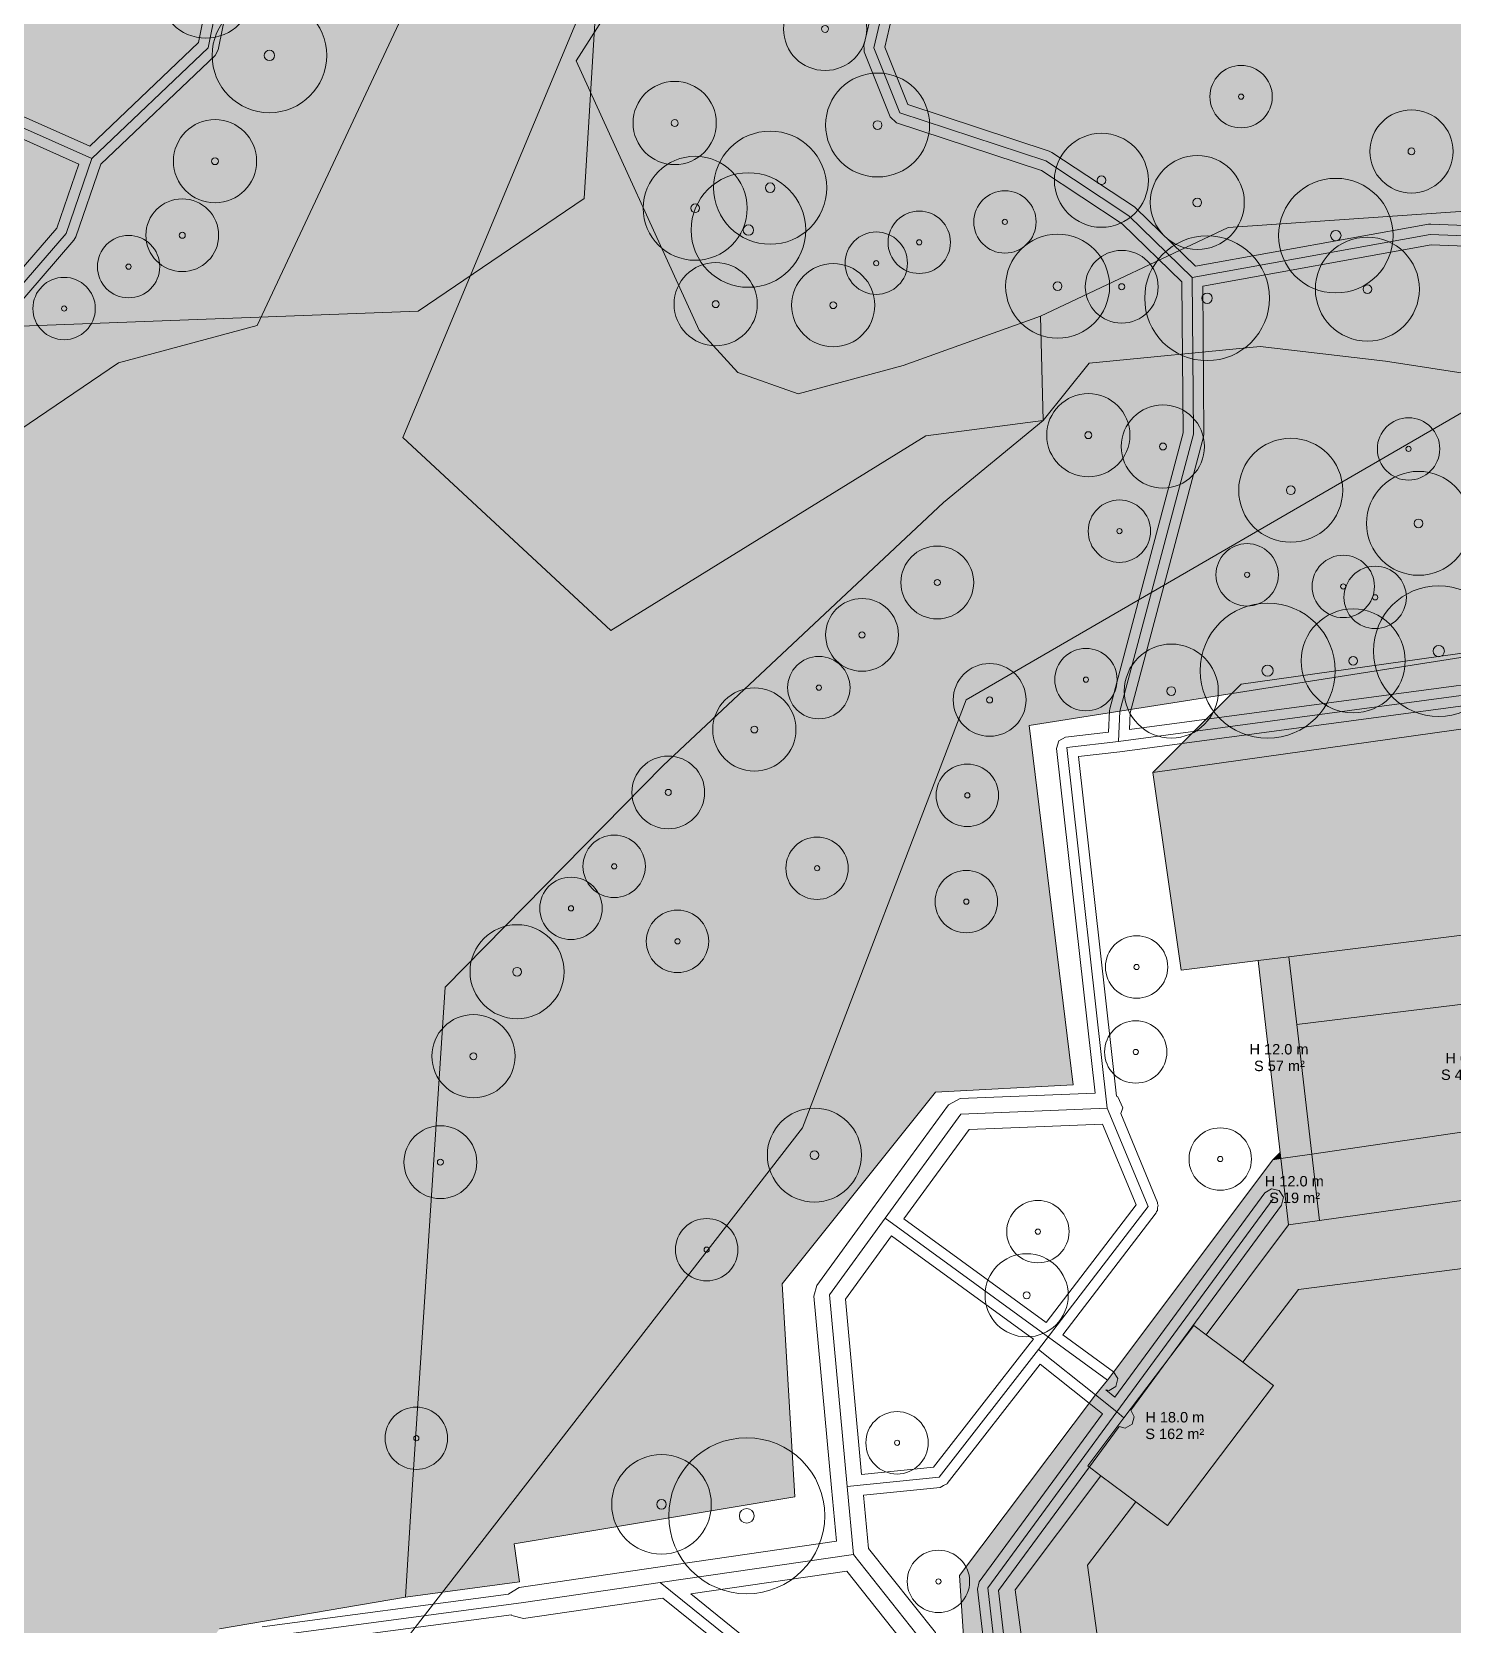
# Model space of a CAD drawing. Header units: metres. Extents: x -6 to 981, y -3 to 1020.
# Drawn here: x 186.7 to 323.4, y 622.7 to 775.9 of the extents above; entities that cross this region are included whole.
import ezdxf

# ---------------------------------------------------------------- set-up
doc = ezdxf.new("R2010")
doc.units = ezdxf.units.M
doc.header["$MEASUREMENT"] = 0
for name, color, linetype, lineweight, true_color in [('TPX_BUILDING_AREAS_TEXT', 7, 'CONTINUOUS', 0, 0x000000), ('TPX_BUILDING_HEIGHTS_TEXT', 7, 'CONTINUOUS', 0, 0x000000), ('TPX_BUILDINGS', 7, 'CONTINUOUS', 0, 0x000000), ('TPX_BUILDINGS_HATCH', 7, 'CONTINUOUS', 0, 0xf0f0f0), ('TPX_BUILDINGS_SHADOWS_HATCH', 7, 'CONTINUOUS', 0, 0x000000), ('TPX_BUILDINGS_SHADOWS_OUTLINES', 7, 'CONTINUOUS', 0, 0x000000), ('TPX_CONTOUR_LINES_5M', 7, 'CONTINUOUS', 0, 0x969696), ('TPX_ROADS_AXES', 7, 'CONTINUOUS', 0, 0x323232), ('TPX_ROADS_CONTOURS', 7, 'CONTINUOUS', 0, 0x646464), ('TPX_VEGETATION_GREEN_SPACES', 7, 'CONTINUOUS', 0, 0x58ba48), ('TPX_VEGETATION_GREEN_SPACES_HATCH', 7, 'CONTINUOUS', 0, 0x58ba48), ('TPX_VEGETATION_TREES_INDIVIDUAL', 7, 'CONTINUOUS', 0, 0x136734), ('TPX_WATERWAYS', 7, 'CONTINUOUS', 0, 0x7aafdf), ('TPX_WATERWAYS_HATCH', 7, 'CONTINUOUS', 0, 0x7aafdf)]:
    doc.layers.add(name, color=color, linetype=linetype, lineweight=lineweight, true_color=true_color)
doc.styles.add('TPX_TEXTE', font='arial.ttf')

# ---------------------------------------------------------------- blocks, each defined once
blk = doc.blocks.new('TREETR007_CR075')
at = {"layer": 'TPX_VEGETATION_TREES_INDIVIDUAL'}
for radius in [7.5, 0.708]:
    blk.add_circle((0, 0, 0.04), radius, dxfattribs=at)
blk = doc.blocks.new('TREETR005_CR063')
at = {"layer": 'TPX_VEGETATION_TREES_INDIVIDUAL'}
for radius in [6.28, 0.542]:
    blk.add_circle((0, 0, 0.04), radius, dxfattribs=at)
blk = doc.blocks.new('TREETR003_CR040')
at = {"layer": 'TPX_VEGETATION_TREES_INDIVIDUAL'}
for radius in [4, 0.333]:
    blk.add_circle((0, 0, 0.04), radius, dxfattribs=at)
blk = doc.blocks.new('TREETR003_CR030')
at = {"layer": 'TPX_VEGETATION_TREES_INDIVIDUAL'}
for radius in [3, 0.25]:
    blk.add_circle((0, 0, 0.04), radius, dxfattribs=at)
blk = doc.blocks.new('TREETR003_CR035')
at = {"layer": 'TPX_VEGETATION_TREES_INDIVIDUAL'}
for radius in [3.5, 0.292]:
    blk.add_circle((0, 0, 0.04), radius, dxfattribs=at)
blk = doc.blocks.new('TREETR005_CR065')
at = {"layer": 'TPX_VEGETATION_TREES_INDIVIDUAL'}
for radius in [6.5, 0.542]:
    blk.add_circle((0, 0, 0.04), radius, dxfattribs=at)
blk = doc.blocks.new('TREETR005_CR060')
at = {"layer": 'TPX_VEGETATION_TREES_INDIVIDUAL'}
for radius in [6, 0.5]:
    blk.add_circle((0, 0, 0.04), radius, dxfattribs=at)
blk = doc.blocks.new('TREETR005_CR054')
at = {"layer": 'TPX_VEGETATION_TREES_INDIVIDUAL'}
for radius in [5.44, 0.458]:
    blk.add_circle((0, 0, 0.04), radius, dxfattribs=at)
blk = doc.blocks.new('TREETR005_CR055')
at = {"layer": 'TPX_VEGETATION_TREES_INDIVIDUAL'}
for radius in [5.51, 0.5]:
    blk.add_circle((0, 0, 0.04), radius, dxfattribs=at)
blk = doc.blocks.new('TREETR004_CR050')
at = {"layer": 'TPX_VEGETATION_TREES_INDIVIDUAL'}
for radius in [5, 0.417]:
    blk.add_circle((0, 0, 0.04), radius, dxfattribs=at)
blk = doc.blocks.new('TREETR005_CR048')
at = {"layer": 'TPX_VEGETATION_TREES_INDIVIDUAL'}
for radius in [4.79, 0.458]:
    blk.add_circle((0, 0, 0.04), radius, dxfattribs=at)
blk = doc.blocks.new('TREETR004_CR045')
at = {"layer": 'TPX_VEGETATION_TREES_INDIVIDUAL'}
for radius in [4.52, 0.417]:
    blk.add_circle((0, 0, 0.04), radius, dxfattribs=at)

msp = doc.modelspace()

# ---------------------------------------------------------------- hatches: boundary and pattern name
at = {"layer": 'TPX_BUILDINGS_HATCH'}
for points in [[(355.1, 713.19), (294.5, 704.67), (297.24, 685.67), (304.63, 686.59), (307.59, 686.96), (350.62, 692.32), (372.89, 675.17), (379.7, 669.94), (389.66, 662.26), (391.09, 653.58), (391.93, 648.44), (392.58, 644.48), (395.82, 644.94), (411.86, 647.2), (408.03, 673.57), (355.1, 713.19)], [(350.62, 692.32), (307.59, 686.96), (308.34, 680.43), (346.58, 685.11), (348.94, 685.4), (364.3, 674.74), (369.6, 670.57), (372.89, 675.17), (350.62, 692.32)], [(307.59, 686.96), (304.63, 686.59), (306.82, 667.55), (309.78, 667.97), (308.34, 680.43), (307.59, 686.96)], [(346.58, 685.11), (308.34, 680.43), (309.78, 667.97), (341.41, 672.61), (340.5, 680.48), (347.33, 681.3), (346.58, 685.11)], [(289, 644.81), (275.92, 627.45), (277.11, 609.39), (277.7, 600.34), (278.25, 592.02), (278.62, 586.37), (299.86, 570.88), (302.73, 568.82), (317.96, 556.88), (330.99, 558.6), (338.3, 559.63), (346.46, 560.59), (358.09, 562.4), (366.93, 573.16), (374.63, 583.19), (383.76, 595.12), (389.47, 602.57), (387.66, 614.7), (386.51, 622.45), (385.31, 630.49), (383.37, 643.55), (374.37, 650.68), (372.81, 649.09), (369.92, 651.51), (357.7, 660.95), (355.03, 663.07), (356.62, 664.76), (345.88, 673.27), (341.41, 672.61), (309.78, 667.97), (306.82, 667.55), (306.04, 667.42), (290.14, 646.23), (289, 644.81)], [(309.78, 667.97), (306.82, 667.55), (307.54, 661.18), (310.54, 661.6), (309.78, 667.97)], [(289.49, 637.05), (281.28, 626.07), (286.08, 589.99), (296.88, 582.21), (296.07, 581.19), (309.53, 570.92), (310.63, 572.31), (321.15, 564.74), (337.07, 566.81), (356.07, 569.3), (364.37, 580.35), (365.57, 579.45), (370.66, 586.2), (375.76, 592.93), (374.55, 593.85), (382.32, 604.19), (377.76, 640.04), (372.48, 644.02), (367.2, 648.03), (369.92, 651.51), (357.7, 660.95), (354.87, 657.32), (343.13, 666.18), (310.54, 661.6), (307.54, 661.18), (299.62, 650.59), (298.43, 651.48), (291.73, 642.62), (288.24, 638.01), (289.49, 637.05)], [(292.87, 634.54), (288.21, 628.45), (293.44, 590.54), (299.81, 586.06), (301.93, 588.79), (315.38, 578.53), (313.68, 576.31), (320.1, 571.8), (356.72, 577.02), (361.05, 582.84), (357.88, 585.21), (368.08, 598.69), (371.12, 596.41), (375.55, 602.37), (370.3, 639.11), (364.12, 644.08), (362.62, 642.15), (350.4, 651.58), (352.1, 653.76), (344.83, 659.6), (308.51, 654.96), (303.14, 647.95), (306.12, 645.73), (295.92, 632.25), (292.87, 634.54)], [(291.73, 642.62), (288.24, 638.01), (289.49, 637.05), (292.87, 634.54), (295.92, 632.25), (306.12, 645.73), (303.14, 647.95), (299.62, 650.59), (298.43, 651.48), (291.73, 642.62)]]:
    msp.add_hatch(color=256, dxfattribs=at).paths.add_polyline_path(points)
at = {"layer": 'TPX_BUILDINGS_SHADOWS_HATCH'}
for points in [[(302.98, 713.16), (294.5, 704.67), (355.1, 713.19), (408.03, 673.57), (411.86, 647.2), (420.35, 655.68), (416.51, 682.06), (363.58, 721.68), (302.98, 713.16)], [(306.75, 668.13), (306.04, 667.42), (306.82, 667.55), (306.75, 668.13)]]:
    msp.add_hatch(color=256, dxfattribs=at).paths.add_polyline_path(points)
at = {"layer": 'TPX_VEGETATION_GREEN_SPACES_HATCH'}
for points in [[(167.72, 746.99), (167.16, 739.64), (168.21, 734.17), (168.81, 728.94), (171.29, 727.13), (174.62, 726.94), (177.43, 729.51), (179.98, 733.66), (183.85, 736.48), (195.06, 744.07), (208.38, 747.68), (225.65, 784.54), (238.07, 802.01), (249.1, 800.88), (249.5, 789.51), (239.07, 773.13), (250.89, 747.21), (254.61, 743.15), (260.4, 741.11), (270.5, 743.83), (283.69, 748.56), (301.75, 757.08), (427.7, 765.77), (420.49, 835.99), (421, 847.48), (422.29, 857.44), (425.07, 866.3), (429.82, 873.87), (520.03, 993.87), (526.37, 997.94), (505.15, 1013.19), (348.99, 1013.19), (350.39, 1009.79), (343.13, 1002.2), (349.46, 994.22), (354.25, 984.46), (345.24, 982), (343.41, 978.95), (344.65, 973.82), (352.02, 965.84), (361.65, 952.71), (354.22, 954.31), (342.66, 953.66), (337.54, 956.01), (342.24, 963.37), (334.06, 967.03), (321.19, 963.32), (322.66, 956.41), (327.67, 944.09), (323.78, 938.77), (330.66, 934.1), (335.39, 917.71), (339.59, 900.81), (326.93, 893), (331.14, 903.96), (326.59, 911.15), (318.65, 913.52), (311.51, 918.44), (305.28, 912.12), (304.69, 902.93), (288.57, 856.15), (263.99, 828.35), (256.29, 819.64), (253.79, 845.26), (284.66, 902.86), (299.87, 909.88), (302.28, 919.56), (294.15, 929.34), (303.41, 930.28), (309.91, 939.66), (305.89, 948.39), (299.22, 948.2), (287.45, 953.42), (290.84, 958.25), (289.17, 971.55), (296.42, 977.61), (301.62, 985.22), (304.04, 996.18), (312.11, 1008.12), (315.43, 1013.19), (277.48, 1013.19), (236.71, 911.06), (198.28, 816.25), (189.64, 795.89), (188.29, 790.25), (181.77, 774.13), (174.34, 759.45), (173.61, 758.07), (167.72, 746.99)], [(223.26, 635.21), (222.65, 625.38), (233.6, 626.85), (233.08, 630.48), (260.07, 635), (258.85, 655.49), (273.62, 673.94), (286.84, 674.64), (282.61, 709.19), (291.34, 710.56), (353.85, 720.41), (413.39, 679.57), (414.03, 671.59), (443.04, 657.01), (431.81, 731.19), (429.13, 732.23), (426.57, 755.63), (428.51, 755.57), (427.7, 765.77), (301.75, 757.08), (283.69, 748.56), (283.97, 738.52), (274.36, 730.64), (247.41, 705.35), (226.46, 684.03), (223.26, 635.21)]]:
    msp.add_hatch(color=256, dxfattribs=at).paths.add_polyline_path(points)
at = {"layer": 'TPX_WATERWAYS_HATCH'}
h = msp.add_hatch(color=256, dxfattribs=at)
h.paths.add_polyline_path([(59.31, 507.53), (58.96, 501.57), (59.11, 498.1), (72.74, 492.22), (76.02, 499.84), (80.23, 503.28), (85.22, 504.89), (90.57, 503.01), (93.86, 499.68), (95.81, 494.36), (97.16, 489.02), (100.33, 485.33), (109.94, 476.46), (119.72, 469.42), (130.45, 461.18), (141.98, 457.19), (150.23, 457.3), (158.9, 461.73), (175.82, 469.15), (203.63, 477.84), (229.07, 480.66), (242.54, 492.28), (244.71, 503.76), (243.7, 531.44), (239.23, 541.86), (234.33, 552.05), (215.28, 550.45), (196.15, 563.51), (191.13, 604.44), (204.76, 622.31), (222.65, 625.38), (223.26, 635.21), (226.46, 684.03), (247.41, 705.35), (274.36, 730.64), (283.97, 738.52), (283.69, 748.56), (270.5, 743.83), (260.4, 741.11), (254.61, 743.15), (250.89, 747.21), (239.07, 773.13), (249.5, 789.51), (249.1, 800.88), (238.07, 802.01), (225.65, 784.54), (208.38, 747.68), (195.06, 744.07), (183.85, 736.48), (179.98, 733.66), (177.43, 729.51), (174.62, 726.94), (171.29, 727.13), (168.81, 728.94), (168.21, 734.17), (167.16, 739.64), (167.72, 746.99), (173.61, 758.07), (157.32, 766.18), (151.93, 761.25), (128.15, 736.96), (126.57, 728.23), (113.81, 717.5), (114.85, 710.37), (113.9, 703.78), (111.18, 697.7), (106.4, 692.14), (100.21, 688.26), (95.53, 686.78), (90.78, 686.25), (84.93, 686.88), (79.48, 688.86), (89.79, 671.05), (88.27, 631.34), (95.93, 600.52), (91.2, 559.93), (70.18, 516.94), (65.53, 515.17), (61.82, 511.27), (59.31, 507.53)])
h.paths.add_polyline_path([(125.3, 471.93), (125.57, 478.9), (130.09, 483.31), (136.93, 486.72), (145.88, 486.06), (153.83, 483.66), (160.41, 479.72), (161.73, 475.64), (160.71, 470.42), (158.15, 467.15), (153.06, 464.5), (148.17, 461.83), (141.17, 461.9), (133.58, 461.97), (127.79, 466.48), (125.3, 471.93)], flags=16)
h.paths.add_polyline_path([(135.7, 611.16), (137.56, 622.57), (145.48, 637.41), (154.03, 645.26), (161.59, 648.19), (166.39, 647.11), (172.2, 640.53), (176.3, 630.07), (176.65, 626.55), (179.23, 619.78), (179.94, 615.65), (179.02, 603.78), (169.18, 592.07), (166.19, 589.77), (161.27, 588.65), (152.25, 592.23), (145.21, 597.9), (138.19, 606.68), (135.7, 611.16)], flags=16)

# ---------------------------------------------------------------- linework, layer by layer
at = {"layer": 'TPX_BUILDINGS', "elevation": 0.04}
for points in [[(355.1, 713.19), (294.5, 704.67), (297.24, 685.67), (304.63, 686.59), (307.59, 686.96), (350.62, 692.32), (372.89, 675.17), (379.7, 669.94), (389.66, 662.26), (391.09, 653.58), (391.93, 648.44), (392.58, 644.48), (395.82, 644.94), (411.86, 647.2), (408.03, 673.57)], [(350.62, 692.32), (307.59, 686.96), (308.34, 680.43), (346.58, 685.11), (348.94, 685.4), (364.3, 674.74), (369.6, 670.57), (372.89, 675.17)], [(307.59, 686.96), (304.63, 686.59), (306.82, 667.55), (309.78, 667.97), (308.34, 680.43)], [(346.58, 685.11), (308.34, 680.43), (309.78, 667.97), (341.41, 672.61), (340.5, 680.48), (347.33, 681.3)], [(309.78, 667.97), (306.82, 667.55), (307.54, 661.18), (310.54, 661.6)], [(292.87, 634.54), (288.21, 628.45), (293.44, 590.54), (299.81, 586.06), (301.93, 588.79), (315.38, 578.53), (313.68, 576.31), (320.1, 571.8), (356.72, 577.02), (361.05, 582.84), (357.88, 585.21), (368.08, 598.69), (371.12, 596.41), (375.55, 602.37), (370.3, 639.11), (364.12, 644.08), (362.62, 642.15), (350.4, 651.58), (352.1, 653.76), (344.83, 659.6), (308.51, 654.96), (303.14, 647.95), (306.12, 645.73), (295.92, 632.25)], [(291.73, 642.62), (288.24, 638.01), (289.49, 637.05), (292.87, 634.54), (295.92, 632.25), (306.12, 645.73), (303.14, 647.95), (299.62, 650.59), (298.43, 651.48)]]:
    msp.add_lwpolyline(points, close=True, dxfattribs=at)
for points in [[(386.51, 622.45), (385.31, 630.49), (383.37, 643.55), (374.37, 650.68), (372.81, 649.09), (369.92, 651.51), (357.7, 660.95), (355.03, 663.07), (356.62, 664.76), (345.88, 673.27), (341.41, 672.61), (309.78, 667.97), (306.82, 667.55), (306.04, 667.42), (290.14, 646.23), (289, 644.81), (275.92, 627.45), (277.11, 609.39)], [(382.32, 604.19), (377.76, 640.04), (372.48, 644.02), (367.2, 648.03), (369.92, 651.51), (357.7, 660.95), (354.87, 657.32), (343.13, 666.18), (310.54, 661.6), (307.54, 661.18), (299.62, 650.59), (298.43, 651.48), (291.73, 642.62), (288.24, 638.01), (289.49, 637.05), (281.28, 626.07), (286.08, 589.99)]]:
    msp.add_lwpolyline(points, dxfattribs=at)
at = {"layer": 'TPX_BUILDINGS_SHADOWS_OUTLINES', "elevation": 0.04}
for points in [[(302.98, 713.16), (294.5, 704.67), (355.1, 713.19), (408.03, 673.57), (411.86, 647.2), (420.35, 655.68), (416.51, 682.06), (363.58, 721.68)], [(306.75, 668.13), (306.04, 667.42), (306.82, 667.55)]]:
    msp.add_lwpolyline(points, close=True, dxfattribs=at)
at = {"layer": 'TPX_CONTOUR_LINES_5M', "elevation": 0.05}
for points in [[(566.94, 1013.19), (566.94, 998.29), (487.24, 908.69), (408.23, 870.59), (355.55, 926.17), (329.22, 923.85), (302.88, 985.01), (276.54, 983.4), (253.08, 938.69), (302.88, 916.2), (329.22, 871.57), (276.54, 867.81), (243.45, 819.49), (239.83, 759.89), (223.87, 749.06), (144.85, 746.08), (60.55, 700.29), (53.5, 670.49), (105.16, 581.09)], [(191.51, 581.09), (260.81, 670.49), (276.54, 711.67), (329.22, 742.2), (408.23, 730.32), (434.56, 744.79), (460.9, 782.99), (481.1, 759.89), (460.9, 730.36), (410.03, 700.29), (411.44, 640.69), (392.87, 610.89)]]:
    msp.add_lwpolyline(points, dxfattribs=at)
at = {"layer": 'TPX_ROADS_AXES', "elevation": 0.03}
for points in [[(176.21, 740.54), (190.01, 756.52), (192.48, 763.72), (203.66, 774.38), (208.35, 797.6), (218, 816.8), (221.29, 821.08), (228.99, 831.11), (231.59, 834.5), (243.68, 850.22), (247.3, 864.54), (255.41, 879.8), (259.03, 895.11), (257.55, 905.03), (256.23, 913.94), (253.89, 929.31), (259.97, 941.63), (265.1, 957.42), (271.67, 968.24), (278.75, 980.05), (288.81, 992.33), (291.92, 1004.67), (295.25, 1013.19)], [(326.83, 882.03), (321.64, 879.33), (310.64, 870.64), (306.41, 861.62), (304, 851.6), (296.48, 838.25), (286.37, 824.31), (285.44, 821.29), (276.98, 793.97), (269.38, 781.57), (267.67, 774.36)], [(192.48, 763.72), (185.43, 766.87), (159.97, 780.28), (147.41, 786.45)], [(267.67, 774.36), (270.18, 768.12), (284.23, 763.49), (292.19, 758.23), (298.3, 752.3), (321.18, 756.41), (330.43, 756.07), (367.41, 757.77), (384.35, 757.35), (402.33, 757.18), (424.91, 755.69), (432.79, 754.21)], [(298.3, 752.3), (298.41, 737.22), (291.34, 710.56), (291.19, 707.65)], [(416.94, 626.73), (414.37, 647.52), (410.28, 676.17), (355.69, 716.3), (291.19, 707.65), (286.23, 707.09)], [(286.23, 707.09), (290.12, 672.38)], [(290.12, 672.38), (276.05, 671.82), (268.77, 661.82), (263.4, 654.45)], [(294.04, 662.94), (290.12, 672.38)], [(306.07, 663.66), (291.04, 643.18), (278.63, 626.26)], [(273.95, 636.9), (283.51, 649.17), (294.04, 662.94)], [(268.77, 661.82), (290.14, 646.23)], [(263.4, 654.45), (265.1, 636.01), (265.71, 629.48), (272.43, 621.02), (276.76, 584.18), (278.67, 567.96)], [(278.63, 626.26), (280.54, 609.84), (281.58, 600.92), (282.55, 592.63), (283.04, 588.46), (320.04, 561.74), (337.56, 564.1), (356.85, 566.72), (372.52, 584.78), (384.78, 603.29), (382.19, 621.79), (379.4, 641.74), (370.02, 648.33)], [(283.51, 649.17), (289, 644.81), (291.04, 643.18), (291.73, 642.62)], [(265.1, 636.01), (273.95, 636.9)], [(265.71, 629.48), (247.14, 626.76), (233.78, 624.81)], [(256.54, 619.18), (247.14, 626.76)], [(233.78, 624.81), (208.98, 621.51), (195.04, 599.55)]]:
    msp.add_lwpolyline(points, dxfattribs=at)
at = {"layer": 'TPX_ROADS_CONTOURS', "elevation": 0.03}
for points in [[(330.42, 757.07), (321.22, 757.41), (321.01, 757.4), (298.62, 753.37), (292.88, 758.95), (292.74, 759.07), (284.79, 764.32), (284.55, 764.43), (270.93, 768.92), (268.72, 774.44), (270.32, 781.19), (277.84, 793.45), (277.94, 793.67), (286.4, 820.99), (287.28, 823.85), (297.29, 837.66), (297.35, 837.76), (304.87, 851.11), (304.97, 851.37), (307.36, 861.29), (311.44, 870), (322.18, 878.49), (327.26, 881.13)], [(159.52, 779.39), (184.96, 765.99), (185.02, 765.96), (191.24, 763.18), (189.13, 757.03), (175.45, 741.19), (175.21, 740.46), (175.55, 739.78), (176.28, 739.54), (176.96, 739.88), (190.77, 755.87), (190.96, 756.19), (193.35, 763.17), (204.35, 773.65), (204.64, 774.18), (209.31, 797.27)], [(207.37, 797.8), (202.74, 774.88), (192.28, 764.91), (185.87, 767.77), (160.44, 781.17)], [(268.41, 781.8), (266.7, 774.59), (266.75, 774.29), (266.75, 773.99), (269.25, 767.75), (269.87, 767.17), (283.8, 762.58), (291.56, 757.45), (297.3, 751.87), (297.41, 737.35), (290.37, 710.81), (290.34, 710.61), (290.23, 708.55), (286.12, 708.09), (285.45, 707.72), (285.24, 706.98), (288.95, 673.84), (275.99, 673.32), (274.84, 672.7), (267.55, 662.7), (262.19, 655.33), (261.91, 654.31), (263.61, 635.87), (264.08, 630.76), (246.92, 628.25), (233.56, 626.29), (232.57, 625.7), (232.56, 625.66), (208.85, 622.5)], [(355.56, 717.29), (292.25, 708.81), (292.33, 710.4), (299.38, 736.97), (299.41, 737.23), (299.3, 751.46), (321.26, 755.41), (330.39, 755.07)], [(281.53, 609.96), (279.67, 625.99), (291.26, 641.79), (291.83, 641.63), (292.51, 641.99), (292.72, 642.72), (292.39, 643.34), (306.88, 663.07), (307.06, 663.82), (306.66, 664.47), (305.92, 664.65), (305.26, 664.26), (290.85, 644.61), (289.97, 645.32), (290.29, 645.24), (290.94, 645.64), (291.13, 646.38), (290.73, 647.03), (285.85, 650.59), (294.83, 662.33), (294.87, 662.46), (294.96, 662.55), (294.96, 662.82), (295.03, 663.07), (294.96, 663.19), (294.96, 663.32), (291.41, 671.88), (291.62, 672.44), (291.14, 673.49), (291, 673.54), (287.34, 706.21), (291.32, 706.66), (355.43, 715.26)], [(209.58, 620.58), (232.84, 623.68), (232.88, 623.61), (233.99, 623.32), (247.38, 625.28), (255.91, 618.4)]]:
    msp.add_lwpolyline(points, dxfattribs=at)
for points in [[(270.57, 661.74), (276.84, 670.35), (289.67, 670.87), (292.9, 663.09), (284.24, 651.77)], [(264.95, 654.03), (269.39, 660.12), (283.02, 650.18), (282.72, 649.78), (273.42, 637.86), (266.5, 637.16)], [(266.69, 635.17), (274.05, 635.91), (274.07, 635.91), (274.39, 636.1), (274.72, 636.27), (274.73, 636.29), (283.68, 647.76), (288.38, 644.03), (289.66, 643), (277.82, 626.85), (277.64, 626.15), (279.43, 610.7), (276.99, 610.38), (275.22, 610.18), (273.92, 621.2), (273.61, 621.96), (267.16, 630.06)], [(250.08, 625.68), (265.07, 627.87), (270.99, 620.42), (272.24, 609.86), (269.8, 609.59), (268.65, 610.75), (268.59, 610.78), (268.56, 610.83), (257.16, 619.96)]]:
    msp.add_lwpolyline(points, close=True, dxfattribs=at)
at = {"layer": 'TPX_VEGETATION_GREEN_SPACES', "elevation": 0}
for points in [[(188.29, 790.25), (181.77, 774.13), (174.34, 759.45), (173.61, 758.07), (167.72, 746.99), (167.16, 739.64), (168.21, 734.17), (168.81, 728.94), (171.29, 727.13), (174.62, 726.94), (177.43, 729.51), (179.98, 733.66), (183.85, 736.48), (195.06, 744.07), (208.38, 747.68), (225.65, 784.54)], [(249.5, 789.51), (239.07, 773.13), (250.89, 747.21), (254.61, 743.15), (260.4, 741.11), (270.5, 743.83), (283.69, 748.56), (301.75, 757.08), (427.7, 765.77)], [(427.7, 765.77), (301.75, 757.08), (283.69, 748.56), (283.97, 738.52), (274.36, 730.64), (247.41, 705.35), (226.46, 684.03), (223.26, 635.21), (222.65, 625.38), (233.6, 626.85), (233.08, 630.48), (260.07, 635), (258.85, 655.49), (273.62, 673.94), (286.84, 674.64), (282.61, 709.19), (291.34, 710.56), (353.85, 720.41)]]:
    msp.add_lwpolyline(points, dxfattribs=at)
at = {"layer": 'TPX_WATERWAYS', "elevation": 0.01}
for points in [[(271.28, 913.63), (276.31, 908.68), (281.11, 877.37), (281.19, 862.54), (261.92, 834.36), (256.29, 819.64), (249.1, 800.88), (222.4, 736.89)], [(204.76, 622.31), (222.65, 625.38), (223.26, 635.21), (226.46, 684.03), (247.41, 705.35), (274.36, 730.64), (283.97, 738.52), (283.69, 748.56), (270.5, 743.83), (260.4, 741.11), (254.61, 743.15), (250.89, 747.21), (239.07, 773.13), (249.5, 789.51)], [(225.65, 784.54), (208.38, 747.68), (195.06, 744.07), (183.85, 736.48)], [(222.4, 736.89), (242.38, 718.34), (272.67, 737.07), (283.97, 738.52), (288.37, 744.03), (304.82, 745.65), (316.88, 744.25), (325.58, 742.9)]]:
    msp.add_lwpolyline(points, dxfattribs=at)

# ---------------------------------------------------------------- block references
at = {"layer": 'TPX_VEGETATION_TREES_INDIVIDUAL'}
for name, p in [('TREETR004_CR045', (203.46, 779.83, 0.04)), ('TREETR003_CR040', (262.99, 776.19, 0.04)), ('TREETR005_CR055', (209.56, 773.64, 0.04)), ('TREETR003_CR030', (302.99, 769.68, 0.04)), ('TREETR003_CR040', (248.53, 767.14, 0.04)), ('TREETR004_CR050', (268.04, 766.95, 0.04)), ('TREETR003_CR040', (319.37, 764.41, 0.04)), ('TREETR003_CR040', (204.33, 763.47, 0.04)), ('TREETR005_CR054', (257.71, 760.92, 0.04)), ('TREETR004_CR045', (289.56, 761.63, 0.04)), ('TREETR004_CR050', (250.5, 758.94, 0.04)), ('TREETR004_CR045', (298.78, 759.5, 0.04)), ('TREETR005_CR055', (255.62, 756.85, 0.04)), ('TREETR005_CR055', (312.1, 756.31, 0.04)), ('TREETR003_CR030', (280.28, 757.63, 0.04)), ('TREETR003_CR035', (201.18, 756.35, 0.04)), ('TREETR003_CR030', (272.04, 755.67, 0.04)), ('TREETR003_CR030', (196.02, 753.33, 0.04)), ('TREETR003_CR030', (267.91, 753.66, 0.04)), ('TREETR004_CR050', (285.35, 751.45, 0.04)), ('TREETR005_CR060', (299.72, 750.29, 0.04)), ('TREETR004_CR050', (315.13, 751.17, 0.04)), ('TREETR003_CR035', (291.51, 751.39, 0.04)), ('TREETR003_CR040', (252.47, 749.72, 0.04)), ('TREETR003_CR040', (263.77, 749.62, 0.04)), ('TREETR003_CR030', (189.82, 749.3, 0.04)), ('TREETR003_CR040', (288.3, 737.12, 0.04)), ('TREETR003_CR040', (295.47, 736.03, 0.04)), ('TREETR003_CR030', (319.09, 735.8, 0.04)), ('TREETR004_CR050', (307.76, 731.82, 0.04)), ('TREETR004_CR050', (320.05, 728.64, 0.04)), ('TREETR003_CR030', (291.29, 727.89, 0.04)), ('TREETR003_CR035', (273.78, 722.95, 0.04)), ('TREETR003_CR030', (303.57, 723.69, 0.04)), ('TREETR003_CR030', (312.81, 722.57, 0.04)), ('TREETR003_CR030', (315.88, 721.52, 0.04)), ('TREETR005_CR063', (321.99, 716.35, 0.04)), ('TREETR003_CR035', (266.54, 717.91, 0.04)), ('TREETR005_CR065', (305.54, 714.47, 0.04)), ('TREETR004_CR050', (313.76, 715.41, 0.04)), ('TREETR003_CR030', (262.39, 712.84, 0.04)), ('TREETR003_CR030', (288.07, 713.61, 0.04)), ('TREETR004_CR045', (296.28, 712.51, 0.04)), ('TREETR003_CR035', (278.81, 711.66, 0.04)), ('TREETR003_CR040', (256.19, 708.81, 0.04)), ('TREETR003_CR035', (247.91, 702.76, 0.04)), ('TREETR003_CR030', (276.67, 702.48, 0.04)), ('TREETR003_CR030', (242.71, 695.65, 0.04)), ('TREETR003_CR030', (262.22, 695.47, 0.04)), ('TREETR003_CR030', (238.56, 691.61, 0.04)), ('TREETR003_CR030', (276.57, 692.26, 0.04)), ('TREETR003_CR030', (248.8, 688.44, 0.04)), ('TREETR004_CR045', (233.37, 685.52, 0.04)), ('TREETR003_CR030', (292.94, 685.97, 0.04)), ('TREETR003_CR040', (229.18, 677.39, 0.04)), ('TREETR003_CR030', (292.86, 677.8, 0.04)), ('TREETR004_CR045', (261.96, 667.88, 0.04)), ('TREETR003_CR035', (226, 667.2, 0.04)), ('TREETR003_CR030', (300.98, 667.5, 0.04)), ('TREETR003_CR030', (283.45, 660.52, 0.04)), ('TREETR003_CR030', (251.6, 658.78, 0.04)), ('TREETR003_CR040', (282.37, 654.4, 0.04)), ('TREETR003_CR030', (223.69, 640.65, 0.04)), ('TREETR003_CR030', (269.91, 640.21, 0.04)), ('TREETR007_CR075', (255.46, 633.19, 0.04)), ('TREETR005_CR048', (247.26, 634.29, 0.04)), ('TREETR003_CR030', (273.89, 626.88, 0.04))]:
    msp.add_blockref(name, p, dxfattribs=at)

# ---------------------------------------------------------------- texts
at = {"layer": 'TPX_BUILDING_AREAS_TEXT', "style": 'TPX_TEXTE'}
for s, p in [('S 57 m²', (304.23, 675.96, 0.05)), ('S 415 m²', (322.21, 675.11, 0.05)), ('S 19 m²', (305.69, 663.27, 0.05)), ('S 162 m²', (293.78, 640.57, 0.05))]:
    msp.add_text(s, height=1, dxfattribs=at).set_placement(p)
at = {"layer": 'TPX_BUILDING_HEIGHTS_TEXT', "style": 'TPX_TEXTE'}
for s, p in [('H 12.0 m', (303.8, 677.56, 0.05)), ('H 6.0 m', (322.63, 676.71, 0.05)), ('H 12.0 m', (305.27, 664.87, 0.05)), ('H 18.0 m', (293.78, 642.17, 0.05))]:
    msp.add_text(s, height=1, dxfattribs=at).set_placement(p)

doc.saveas('drawing.dxf')
